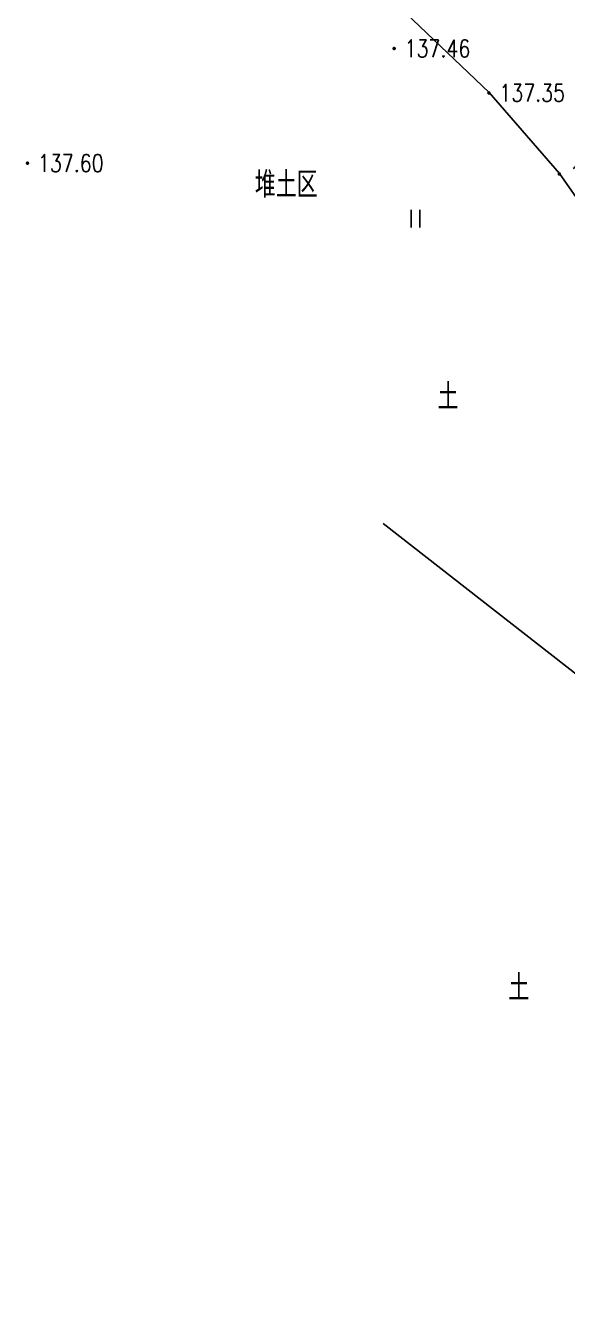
# Model space of a CAD drawing. Extents: x 529262 to 576451, y 2694391 to 2717535.
# Drawn here: x 562839.3 to 562870.4, y 2710456.8 to 2710530.8 of the extents above; entities that cross this region are included whole.
import ezdxf
from ezdxf.enums import TextEntityAlignment as Align

# ---------------------------------------------------------------- set-up
doc = ezdxf.new("R2010")
doc.units = 0
for name, color, linetype in [('DMTZ', 8, 'Continuous'), ('GCD', 8, 'Continuous'), ('ZBTZ', 8, 'Continuous'), ('ZJ', 7, 'Continuous')]:
    doc.layers.add(name, color=color, linetype=linetype)
doc.layers.add('SXSS', color=5, linetype='Continuous', lineweight=0)
doc.styles.add('HZ', font='rs.shx', dxfattribs={"width": 0.8, "bigfont": 'hztxt.shx'})
doc.linetypes.add('10421', pattern='A,2,[150,AAA.SHX,S=0.5,R=0,X=0,Y=0.5],1e-11', length=2)

# ---------------------------------------------------------------- blocks, each defined once
blk = doc.blocks.new('GC200')
at = {"linetype": 'Continuous', "const_width": 0.2, "flags": 128}
blk.add_lwpolyline([(-0.1, 0, 1), (0.1, 0, 1)], format="xyb", close=True, dxfattribs=at)
blk = doc.blocks.new('gc121')
at = {"color": 8}
for p, q in [((-0.5, -1), (-0.5, 1)), ((0.5, -1), (0.5, 1))]:
    blk.add_line(p, q, dxfattribs=at)

msp = doc.modelspace()

# ---------------------------------------------------------------- linework, layer by layer
at = {"layer": 'DMTZ', "linetype": '10421'}
for points in [[(562851.625, 2710544.985), (562856.762, 2710535.737), (562865.932, 2710526.987), (562869.974, 2710522.335), (562875.563, 2710514.347)], [(562859.85, 2710502.248), (562878.421, 2710487.749), (562915.885, 2710478.731), (562929.862, 2710481.834), (562947.758, 2710478.805), (562952.276, 2710466.641), (562956.312, 2710458.678), (562957.437, 2710448.749), (562960.849, 2710434.711), (562962.894, 2710429.434), (562964.283, 2710426.124), (562963.631, 2710423.873), (562959.426, 2710415.623), (562955.642, 2710407.193), (562937.359, 2710382.773), (562927.246, 2710362.08), (562924.86, 2710351.276), (562923.94, 2710345.474), (562923.683, 2710342.281)]]:
    msp.add_lwpolyline(points, dxfattribs=at)

# ---------------------------------------------------------------- block references
at = {"layer": 'GCD', "color": 3, "linetype": 'Continuous'}
ref = msp.add_blockref('GC200', (562860.48, 2710529.524, 137.462), dxfattribs=dict(at, xscale=0.5, yscale=0.5, zscale=0.5))
ref.add_attrib('height', '137.46', dxfattribs={"linetype": 'Continuous', "height": 1, "style": 'HZ', "width": 0.8}).set_placement((562861.08, 2710529.524, 137.462), align=Align.MIDDLE_LEFT)
ref = msp.add_blockref('GC200', (562865.92, 2710526.971, 137.353), dxfattribs=dict(at, xscale=0.5, yscale=0.5, zscale=0.5))
ref.add_attrib('height', '137.35', dxfattribs={"linetype": 'Continuous', "height": 1, "style": 'HZ', "width": 0.8}).set_placement((562866.52, 2710526.971, 137.353), align=Align.MIDDLE_LEFT)
ref = msp.add_blockref('GC200', (562839.421, 2710522.939, 137.603), dxfattribs=dict(at, xscale=0.5, yscale=0.5, zscale=0.5))
ref.add_attrib('height', '137.60', dxfattribs={"linetype": 'Continuous', "height": 1, "style": 'HZ', "width": 0.8}).set_placement((562840.021, 2710522.939, 137.603), align=Align.MIDDLE_LEFT)
ref = msp.add_blockref('GC200', (562869.962, 2710522.319, 137.355), dxfattribs=dict(at, xscale=0.5, yscale=0.5, zscale=0.5))
ref.add_attrib('height', '137.36', dxfattribs={"linetype": 'Continuous', "height": 1, "style": 'HZ', "width": 0.8}).set_placement((562870.562, 2710522.319, 137.355), align=Align.MIDDLE_LEFT)
at = {"layer": 'ZBTZ', "linetype": 'Continuous', "xscale": 0.5, "yscale": 0.5}
msp.add_blockref('gc121', (562861.702, 2710519.749), dxfattribs=at)

# ---------------------------------------------------------------- texts
at = {"layer": 'SXSS', "color": 8, "linetype": 'Continuous', "style": 'HZ', "width": 0.8}
for p in [(562863.575, 2710509.607), (562867.641, 2710475.661)]:
    msp.add_text('土', height=1.5, dxfattribs=at).set_placement(p, align=Align.MIDDLE)
at = {"layer": 'ZJ', "color": 8, "linetype": 'Continuous', "style": 'HZ', "width": 0.8}
msp.add_text('堆土区', height=1.5, dxfattribs=at).set_placement((562854.279, 2710521.781), align=Align.MIDDLE)

doc.saveas('drawing.dxf')
